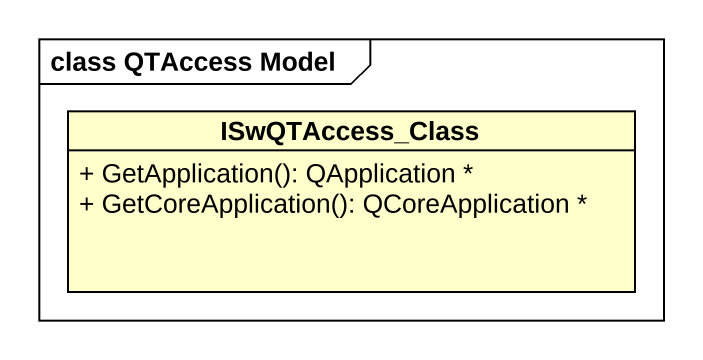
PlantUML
@startuml
mainframe class QTAccess Model
hide circle
hide empty members
skinparam classAttributeIconSize 0
class ISwQTAccess_Class {
  + GetApplication(): QApplication *
  + GetCoreApplication(): QCoreApplication *
}
@enduml
